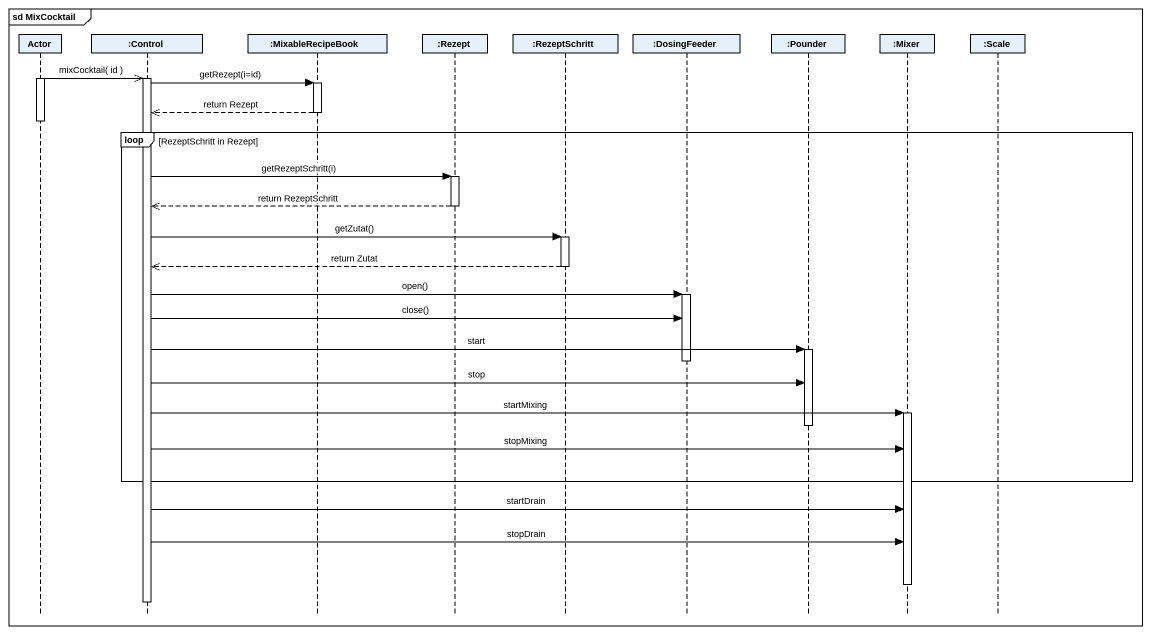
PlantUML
@startuml
mainframe sd MixCocktail
hide footbox
participant "Actor" as Actor_
participant ":Control" as Control_
participant ":MixableRecipeBook" as MixableRecipeBook
participant ":Rezept" as Rezept
participant ":RezeptSchritt" as RezeptSchritt
participant ":DosingFeeder" as DosingFeeder
participant ":Pounder" as Pounder
participant ":Mixer" as Mixer
participant ":Scale" as Scale_

activate Actor_
Actor_ ->> Control_ : mixCocktail( id )
activate Control_
Control_ -> MixableRecipeBook : getRezept(i=id)
activate MixableRecipeBook
MixableRecipeBook -->> Control_ : return Rezept
deactivate MixableRecipeBook
deactivate Actor_
loop RezeptSchritt in Rezept
  Control_ -> Rezept : getRezeptSchritt(i)
  activate Rezept
  Rezept -->> Control_ : return RezeptSchritt
  deactivate Rezept
  Control_ -> RezeptSchritt : getZutat()
  activate RezeptSchritt
  RezeptSchritt -->> Control_ : return Zutat
  deactivate RezeptSchritt
  Control_ -> DosingFeeder : open()
  activate DosingFeeder
  Control_ -> DosingFeeder : close()
  Control_ -> Pounder : start
  activate Pounder
  deactivate DosingFeeder
  Control_ -> Pounder : stop
  Control_ -> Mixer : startMixing
  activate Mixer
  deactivate Pounder
  Control_ -> Mixer : stopMixing
end
Control_ -> Mixer : startDrain
Control_ -> Mixer : stopDrain
deactivate Mixer
deactivate Control_
@enduml
